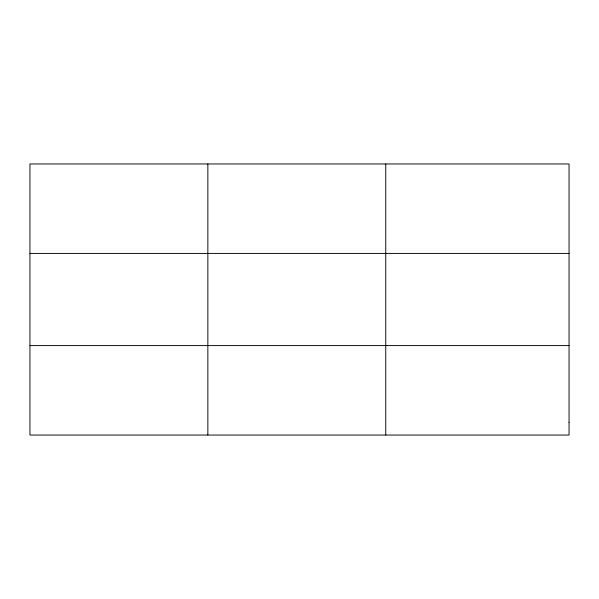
<?xml version="1.0" encoding="UTF-8"?>
<svg xmlns="http://www.w3.org/2000/svg" width="599" height="599" viewBox="0 0 599 599"><rect width="100%" height="100%" fill="white"/><g stroke="black" fill="none" stroke-linecap="round" stroke-linejoin="round"><path stroke-width="0.9" d="M207.853 435.039L207.853 163.961M385.756 435.039L385.756 163.961M29.95 253.414L569.05 253.414M29.95 345.586L569.05 345.586M569.05 422.265L569.05 435.039L29.95 435.039L29.95 163.961L569.05 163.961L569.05 422.265"/></g></svg>
